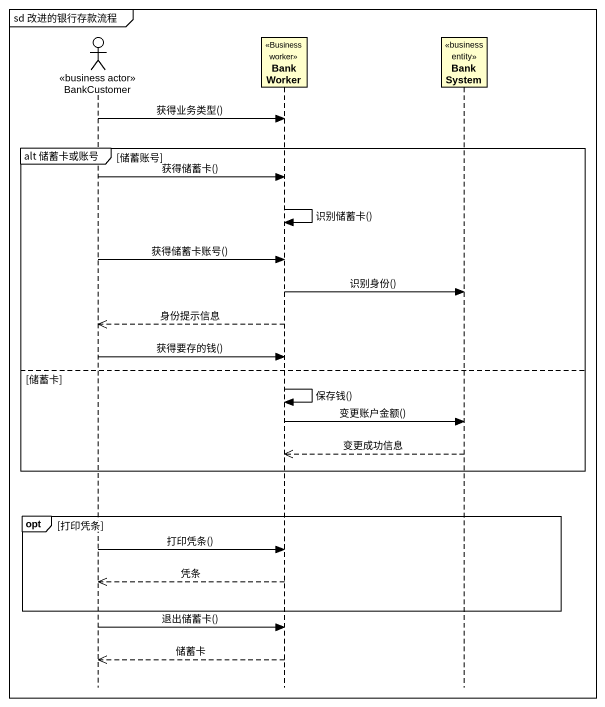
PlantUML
@startuml
mainframe sd 改进的银行存款流程
hide footbox
actor BankCustomer <<business actor>>
participant BankWorker <<Business worker>>
participant BankSystem <<business entity>>

BankCustomer -> BankWorker : 获得业务类型()
group alt 储蓄卡或账号 [储蓄账号]
  BankCustomer -> BankWorker : 获得储蓄卡()
  BankWorker -> BankWorker : 识别储蓄卡()
  BankCustomer -> BankWorker : 获得储蓄卡账号()
  BankWorker -> BankSystem : 识别身份()
  BankWorker -->> BankCustomer : 身份提示信息
  BankCustomer -> BankWorker : 获得要存的钱()
else 储蓄卡
  BankWorker -> BankWorker : 保存钱()
  BankWorker -> BankSystem : 变更账户金额()
  BankSystem -->> BankWorker : 变更成功信息
end
opt 打印凭条
  BankCustomer -> BankWorker : 打印凭条()
  BankWorker -->> BankCustomer : 凭条
end
BankCustomer -> BankWorker : 退出储蓄卡()
BankWorker -->> BankCustomer : 储蓄卡
@enduml
